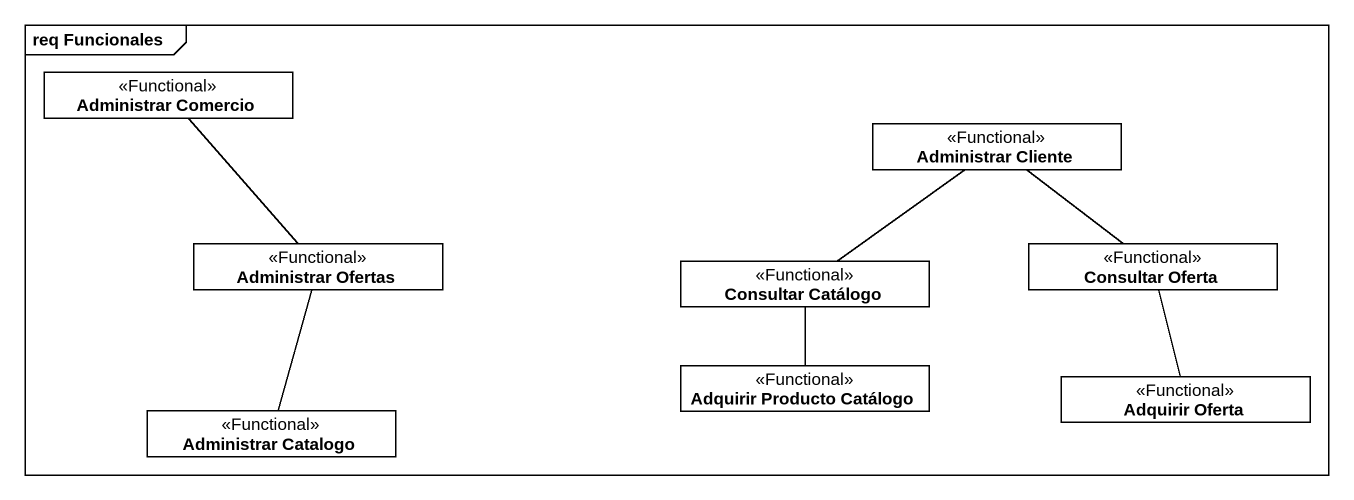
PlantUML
@startuml
mainframe req Funcionales
hide circle
hide empty members
class "Administrar Comercio" as Administrar_Comercio <<Functional>>
class "Administrar Cliente" as Administrar_Cliente <<Functional>>
class "Administrar Ofertas" as Administrar_Ofertas <<Functional>>
class "Consultar Catálogo" as Consultar_Catálogo <<Functional>>
class "Consultar Oferta" as Consultar_Oferta <<Functional>>
class "Adquirir Producto Catálogo" as Adquirir_Producto_Catálogo <<Functional>>
class "Adquirir Oferta" as Adquirir_Oferta <<Functional>>
class "Administrar Catalogo" as Administrar_Catalogo <<Functional>>
Administrar_Comercio -- Administrar_Ofertas
Administrar_Cliente -- Consultar_Catálogo
Administrar_Cliente -- Consultar_Oferta
Administrar_Ofertas -- Administrar_Catalogo
Consultar_Catálogo -- Adquirir_Producto_Catálogo
Consultar_Oferta -- Adquirir_Oferta
@enduml
